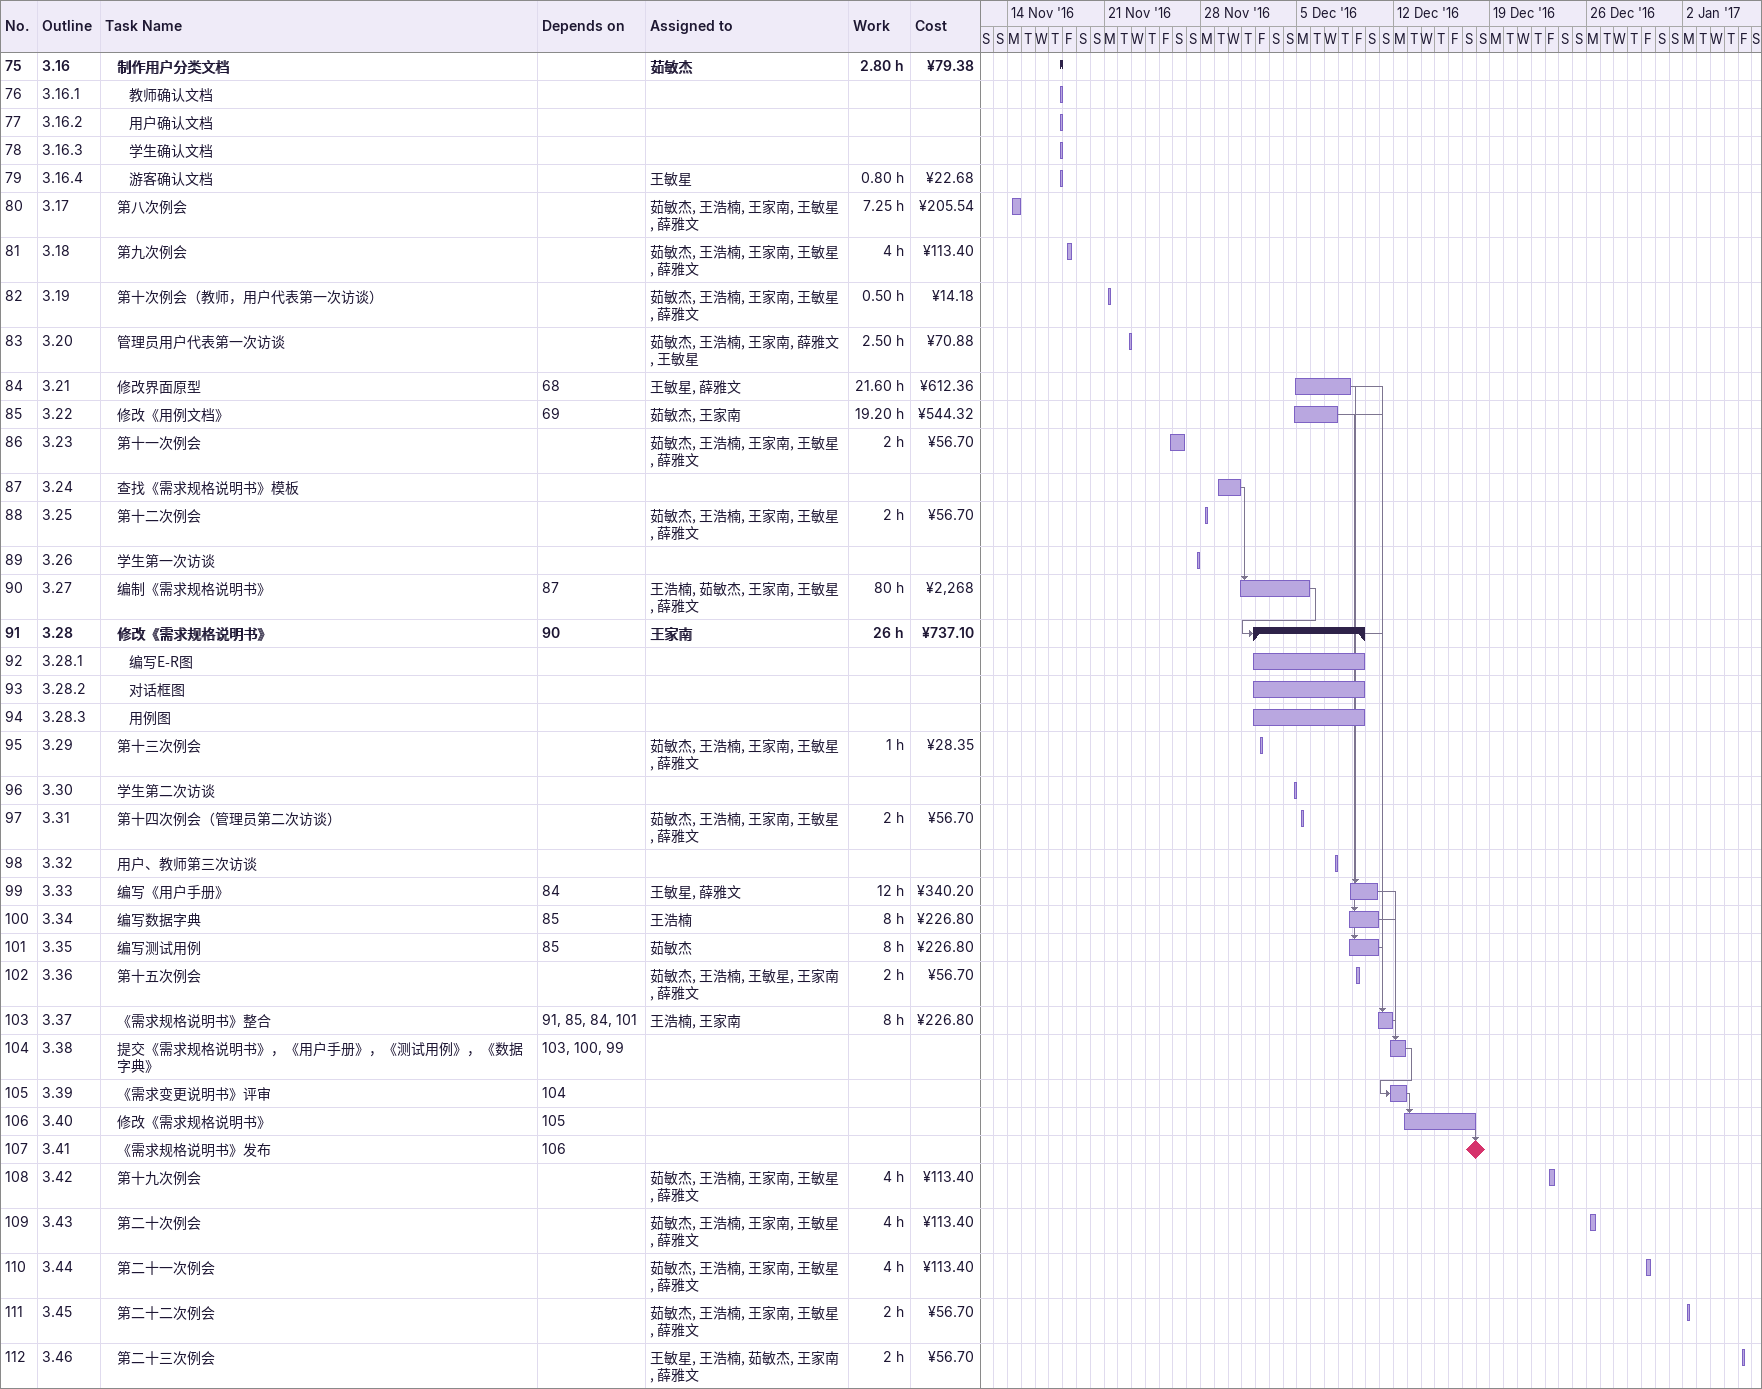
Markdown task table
| ID | WBS | Task | Start | Finish | Predecessors | Resources | Work (h) | Cost (¥) |
|---|---|---|---|---|---|---|---|---|
| 75 | 3.16 | **制作用户分类文档** | 2016-11-17 | 2016-11-17 |  | 茹敏杰 | 2.80 | 79.38 |
| 76 | 3.16.1 | 教师确认文档 | 2016-11-17 | 2016-11-17 |  |  |  |  |
| 77 | 3.16.2 | 用户确认文档 | 2016-11-17 | 2016-11-17 |  |  |  |  |
| 78 | 3.16.3 | 学生确认文档 | 2016-11-17 | 2016-11-17 |  |  |  |  |
| 79 | 3.16.4 | 游客确认文档 | 2016-11-17 | 2016-11-17 |  | 王敏星 | 0.80 | 22.68 |
| 80 | 3.17 | 第八次例会 | 2016-11-14 | 2016-11-14 |  | 茹敏杰, 王浩楠, 王家南, 王敏星, 薛雅文 | 7.25 | 205.54 |
| 81 | 3.18 | 第九次例会 | 2016-11-18 | 2016-11-18 |  | 茹敏杰, 王浩楠, 王家南, 王敏星, 薛雅文 | 4 | 113.40 |
| 82 | 3.19 | 第十次例会（教师，用户代表第一次访谈） | 2016-11-21 | 2016-11-21 |  | 茹敏杰, 王浩楠, 王家南, 王敏星, 薛雅文 | 0.50 | 14.18 |
| 83 | 3.20 | 管理员用户代表第一次访谈 | 2016-11-22 | 2016-11-22 |  | 茹敏杰, 王浩楠, 王家南, 薛雅文, 王敏星 | 2.50 | 70.88 |
| 84 | 3.21 | 修改界面原型 | 2016-12-04 | 2016-12-08 | 68 | 王敏星, 薛雅文 | 21.60 | 612.36 |
| 85 | 3.22 | 修改《用例文档》 | 2016-12-04 | 2016-12-07 | 69 | 茹敏杰, 王家南 | 19.20 | 544.32 |
| 86 | 3.23 | 第十一次例会 | 2016-11-25 | 2016-11-26 |  | 茹敏杰, 王浩楠, 王家南, 王敏星, 薛雅文 | 2 | 56.70 |
| 87 | 3.24 | 查找《需求规格说明书》模板 | 2016-11-29 | 2016-11-30 |  |  |  |  |
| 88 | 3.25 | 第十二次例会 | 2016-11-28 | 2016-11-28 |  | 茹敏杰, 王浩楠, 王家南, 王敏星, 薛雅文 | 2 | 56.70 |
| 89 | 3.26 | 学生第一次访谈 | 2016-11-27 | 2016-11-27 |  |  |  |  |
| 90 | 3.27 | 编制《需求规格说明书》 | 2016-11-30 | 2016-12-05 | 87 | 王浩楠, 茹敏杰, 王家南, 王敏星, 薛雅文 | 80 | 2268 |
| 91 | 3.28 | **修改《需求规格说明书》** | 2016-12-01 | 2016-12-09 | 90 | 王家南 | 26 | 737.10 |
| 92 | 3.28.1 | 编写E-R图 | 2016-12-01 | 2016-12-09 |  |  |  |  |
| 93 | 3.28.2 | 对话框图 | 2016-12-01 | 2016-12-09 |  |  |  |  |
| 94 | 3.28.3 | 用例图 | 2016-12-01 | 2016-12-09 |  |  |  |  |
| 95 | 3.29 | 第十三次例会 | 2016-12-02 | 2016-12-02 |  | 茹敏杰, 王浩楠, 王家南, 王敏星, 薛雅文 | 1 | 28.35 |
| 96 | 3.30 | 学生第二次访谈 | 2016-12-04 | 2016-12-04 |  |  |  |  |
| 97 | 3.31 | 第十四次例会（管理员第二次访谈） | 2016-12-05 | 2016-12-05 |  | 茹敏杰, 王浩楠, 王家南, 王敏星, 薛雅文 | 2 | 56.70 |
| 98 | 3.32 | 用户、教师第三次访谈 | 2016-12-07 | 2016-12-07 |  |  |  |  |
| 99 | 3.33 | 编写《用户手册》 | 2016-12-08 | 2016-12-10 | 84 | 王敏星, 薛雅文 | 12 | 340.20 |
| 100 | 3.34 | 编写数据字典 | 2016-12-08 | 2016-12-10 | 85 | 王浩楠 | 8 | 226.80 |
| 101 | 3.35 | 编写测试用例 | 2016-12-08 | 2016-12-10 | 85 | 茹敏杰 | 8 | 226.80 |
| 102 | 3.36 | 第十五次例会 | 2016-12-09 | 2016-12-09 |  | 茹敏杰, 王浩楠, 王敏星, 王家南, 薛雅文 | 2 | 56.70 |
| 103 | 3.37 | 《需求规格说明书》整合 | 2016-12-10 | 2016-12-11 | 91, 85, 84, 101 | 王浩楠, 王家南 | 8 | 226.80 |
| 104 | 3.38 | 提交《需求规格说明书》，《用户手册》，《测试用例》，《数据字典》 | 2016-12-11 | 2016-12-12 | 103, 100, 99 |  |  |  |
| 105 | 3.39 | 《需求变更说明书》评审 | 2016-12-11 | 2016-12-12 | 104 |  |  |  |
| 106 | 3.40 | 修改《需求规格说明书》 | 2016-12-12 | 2016-12-17 | 105 |  |  |  |
| 107 | 3.41 | 《需求规格说明书》发布 (milestone) | 2016-12-17 | 2016-12-17 | 106 |  |  |  |
| 108 | 3.42 | 第十九次例会 | 2016-12-23 | 2016-12-23 |  | 茹敏杰, 王浩楠, 王家南, 王敏星, 薛雅文 | 4 | 113.40 |
| 109 | 3.43 | 第二十次例会 | 2016-12-26 | 2016-12-26 |  | 茹敏杰, 王浩楠, 王家南, 王敏星, 薛雅文 | 4 | 113.40 |
| 110 | 3.44 | 第二十一次例会 | 2016-12-30 | 2016-12-30 |  | 茹敏杰, 王浩楠, 王家南, 王敏星, 薛雅文 | 4 | 113.40 |
| 111 | 3.45 | 第二十二次例会 | 2017-01-02 | 2017-01-02 |  | 茹敏杰, 王浩楠, 王家南, 王敏星, 薛雅文 | 2 | 56.70 |
| 112 | 3.46 | 第二十三次例会 | 2017-01-06 | 2017-01-06 |  | 王敏星, 王浩楠, 茹敏杰, 王家南, 薛雅文 | 2 | 56.70 |
